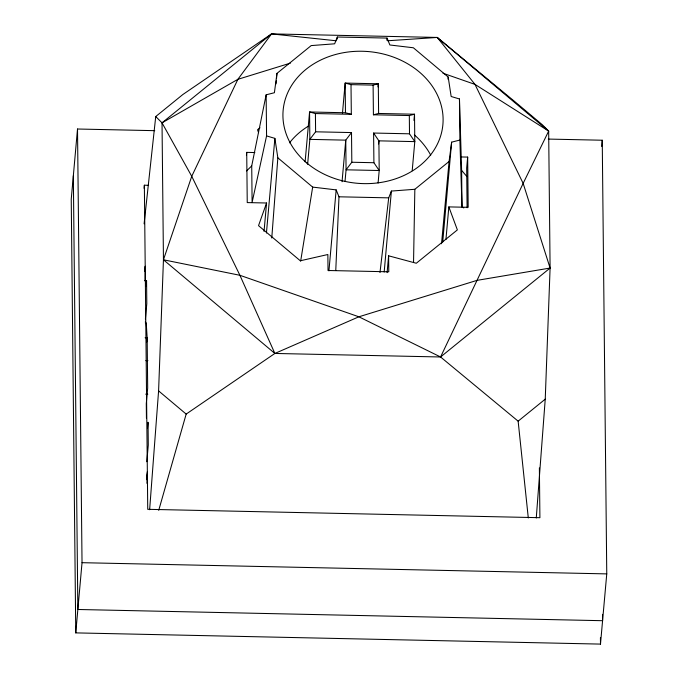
<?xml version="1.0" encoding="UTF-8"?>
<svg xmlns="http://www.w3.org/2000/svg" width="678" height="678" viewBox="0 0 678 678"><rect width="100%" height="100%" fill="white"/><g stroke="black" fill="none" stroke-linecap="round" stroke-linejoin="round"><path stroke-width="1.02" d="M413.546 262.284L414.843 189.289L449.073 161.491L451.633 142.151L459.896 140.049L459.464 98.963L451.158 96.505L448.192 77.046L413.368 47.774L389.875 44.985L387.045 38.078L337.33 37.019L334.644 43.807L311.194 45.587L276.963 73.385L274.404 92.725L266.14 94.827L251.724 165.89L252.106 202.417L266.573 135.914L266.14 94.827M149.635 509.729L158.593 390.892L163.449 259.784L162.025 122.837L155.737 116.54L182.84 94.53L271.539 33.9L437.242 37.443L514.805 101.624L542.383 124.803L548.663 131.1L550.095 268.047L545.239 399.156L536.273 517.992M335.763 270.547L338.992 196.798L336.161 189.891L312.668 187.103L277.844 157.83L274.878 138.371L266.573 135.914M337.212 39.129L337.33 37.019M271.776 238.012L277.844 157.83M276.048 83.936L276.327 80.775M276.505 78.665L276.963 73.385M154.737 130.668L77.512 129.015L71.241 199.222L75.758 632.888L600.488 644.1L606.759 573.893L602.242 140.227L548.282 139.075M75.758 632.888L82.03 562.689L77.512 129.015M144.083 188.331L144.363 185.213L148.592 185.297M144.787 271.344L145.245 266.208L145.092 280.7M146.101 285.955L146.567 280.76L144.516 280.709M145.406 319.185L146.804 303.583L146.567 280.76M146.787 341.975L147.16 337.822L146.219 322.796M147.482 428.513L148.041 422.267L148.279 445.099L146.787 461.735M146.745 478.821L147.389 471.634L147.507 483.041M146.77 479.795L147.329 473.549M146.914 483.321L147.372 478.117M246.453 155.355L246.716 152.372L254.86 152.55M264.039 231.401L266.573 203.002L247.241 202.586L246.716 152.372M266.429 233.037L274.878 138.371M305.108 161.906L309.566 111.98L345.466 112.751L351.323 114.311L351.009 84.64L345.161 83.08L342.466 113.243M307.626 164.339L309.854 139.371L309.566 111.98L315.414 113.548L351.323 114.311M328.932 270.869L336.161 189.891M342.043 181.746L345.755 140.143L351.509 132.574L315.609 131.803L309.854 139.371L345.755 140.143L346.068 169.814L345.043 181.255M378.019 86.903L378.299 83.784L345.161 83.08L345.466 112.751M378.621 143.965L378.892 140.846L373.603 133.041L409.504 133.812L414.8 141.617L412.199 170.737M378.095 183.001L379.205 170.517L378.892 140.846L414.8 141.617L414.512 114.226L378.612 113.455L373.417 114.785L373.103 85.114L378.299 83.784L378.612 113.455M384.172 272.056L391.392 191.069L414.843 189.289M387.113 272.641L388.613 255.809L416.3 263.25L457.37 229.901L448.844 206.9L468.176 207.307L467.659 157.093L460.531 156.94M413.953 120.464L414.512 114.226L409.317 115.548L373.417 114.785M442.717 242.071L451.633 142.151M445.938 239.504L448.844 206.9M467.659 157.093L466.684 168.017L467.1 207.773M601.683 146.465L602.242 140.227M441.531 243.749L449.073 161.491M447.972 79.14L448.192 77.046M144.109 223.833L155.737 116.54M379.985 272.548L388.706 197.857L391.392 191.069M386.74 40.155L387.045 38.078M300.651 261.14L312.668 187.103M158.72 510.331L186.17 414.08L274.87 353.45L358.874 316.796L477.032 280.361L550.095 268.047L523.153 183.382L474.99 84.394L437.242 37.443L387.663 40.765M528.298 517.967L518.136 421.165L440.573 356.984L274.87 353.45L163.449 259.784L191.747 176.305L237.868 79.326L271.539 33.9L336.203 40.782M266.573 203.002L258.53 225.647L300.312 260.776L327.855 254.513L328.025 270.497L388.782 271.793L388.613 255.809M163.449 259.784L239.91 275.293L358.874 316.796L440.573 356.984L523.153 183.382L548.663 131.1L437.242 37.443M351.509 132.574L351.823 162.245L346.068 169.814L379.205 170.517L373.909 162.72L373.603 133.041M246.572 170.941L251.724 165.89M274.87 353.45L239.91 275.293L191.747 176.305L162.025 122.837L271.539 33.9M259.988 127.786L257.53 129.786L258.589 132.659M440.573 356.984L550.095 268.047M518.136 421.165L545.239 399.156M162.025 122.837L237.868 79.326L290.379 63.13M351.009 84.64L373.103 85.114M351.823 162.245L373.909 162.72M338.992 196.798L388.706 197.857M145.109 337.771L147.16 337.822L147.677 388.036L146.287 403.63L146.44 418.156M145.829 360.611L147.914 360.654M145.685 394.147L147.796 394.198M82.03 562.689L606.759 573.893M442.997 73.232L474.99 84.394L548.663 131.1M459.896 140.049L461.998 206.9L463.794 207.934M158.593 390.892L186.17 414.08M459.464 98.963L461.616 170.373L466.964 176.611M602.513 614.353L602.581 620.701L77.851 609.488L73.334 175.814M600.428 637.752L600.488 644.1M539.383 467.922L539.908 517.695L147.736 509.322L144.363 185.213M461.616 170.373L461.998 206.9M409.317 115.548L409.504 133.812M315.414 113.548L315.609 131.803M145.431 321.253L145.448 323.33M289.523 142.846A80.199 66.088 5.1 0 1 308.583 126.015M414.411 134.947A80.199 66.088 5.1 0 1 430.716 155.194M306.871 163.034A80.199 66.088 5.1 0 0 440.556 136.219A80.199 66.088 5.1 0 0 341.627 53.062A80.199 66.088 5.1 0 0 306.871 163.034"/></g></svg>
